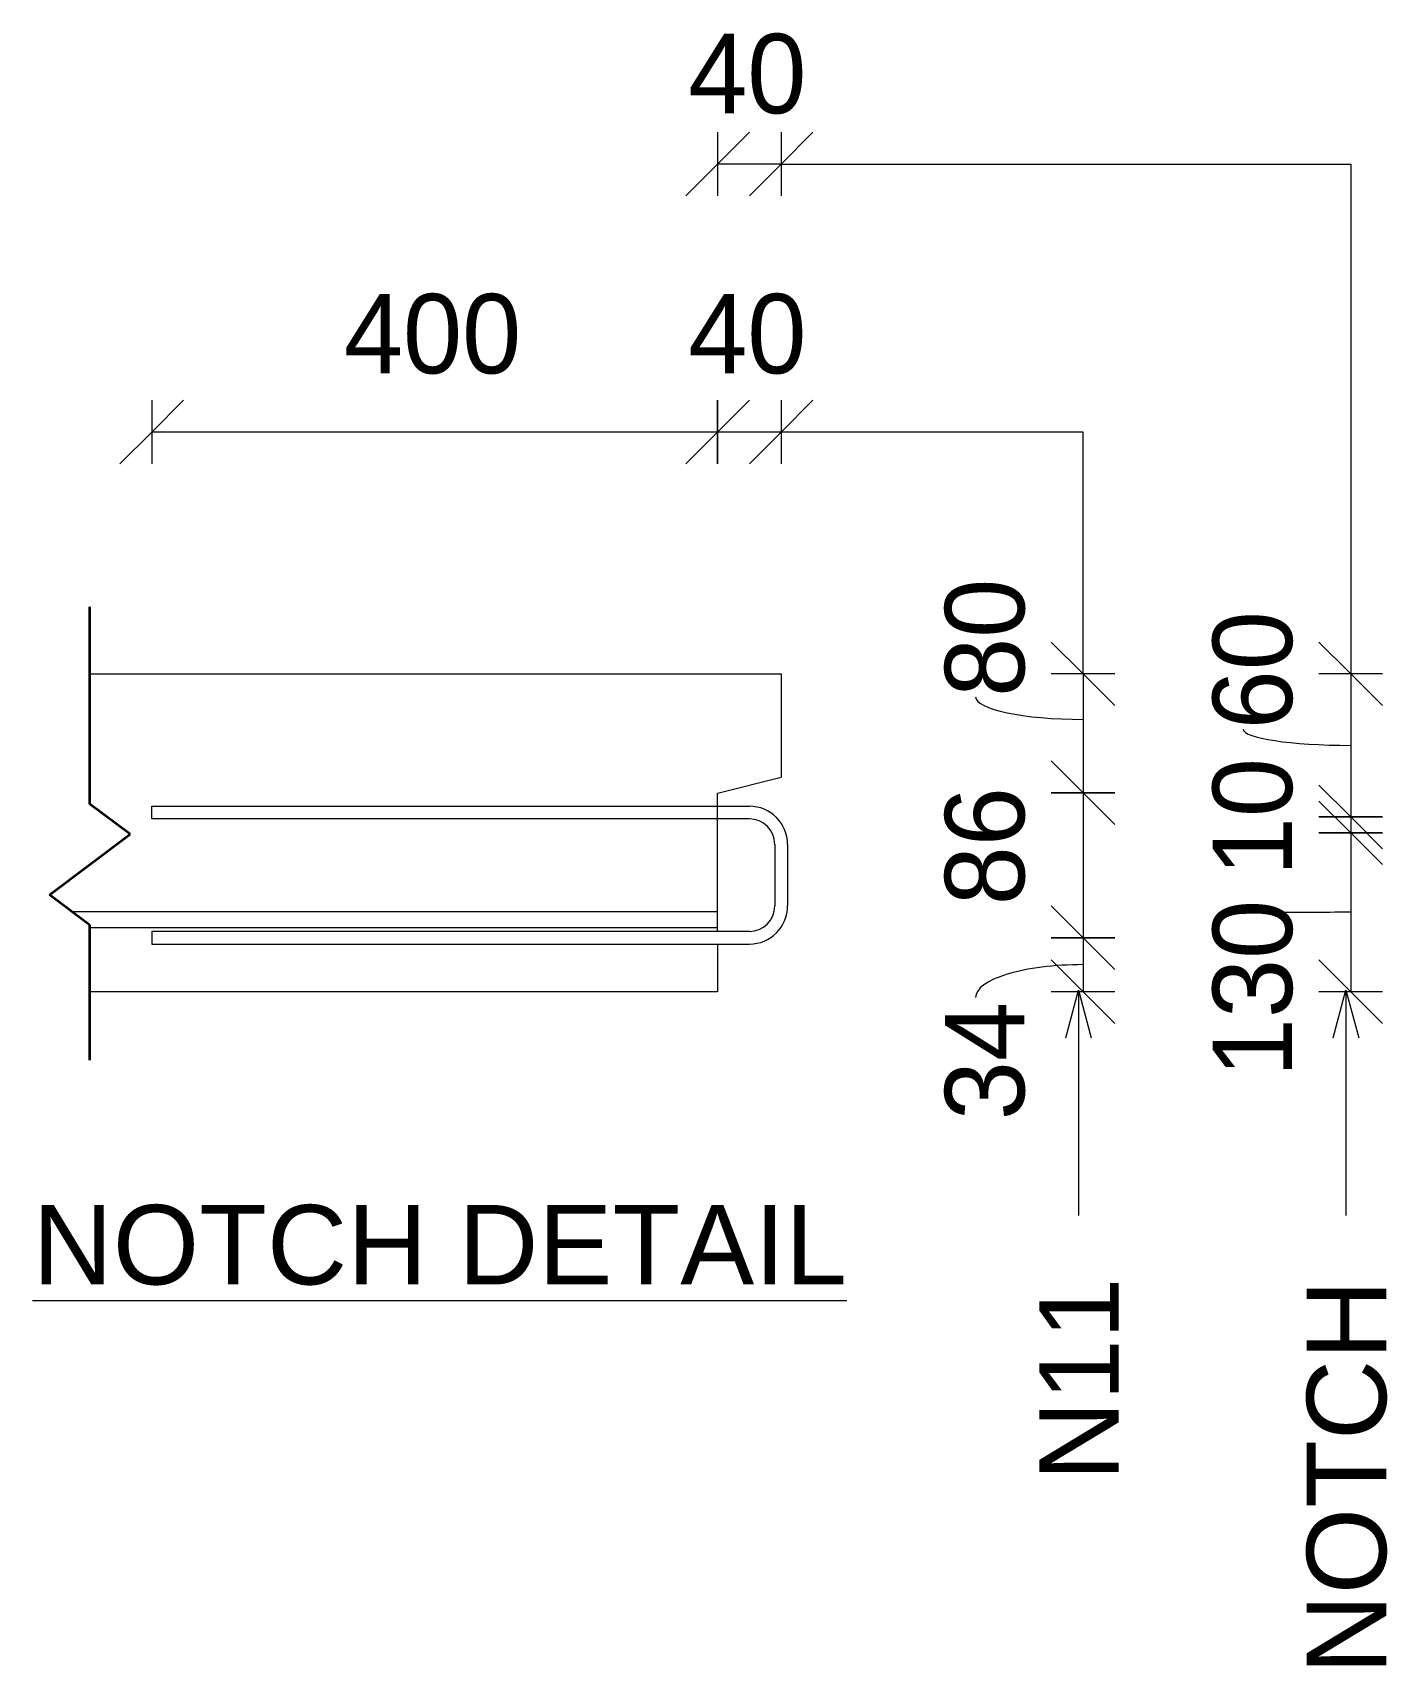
# Model space of a CAD drawing. Header units: millimetres. Extents: x 17731 to 34869, y 1067 to 18539.
# Drawn here: x 28751 to 29603, y 17512 to 18539 of the extents above; entities that cross this region are included whole.
import ezdxf

# ---------------------------------------------------------------- set-up
doc = ezdxf.new("R2010")
doc.units = ezdxf.units.MM
doc.layers.add('A-DETL', color=90, linetype='Continuous', lineweight=18)
doc.layers.add('G-ANNO-TEXT', color=231, linetype='Continuous', lineweight=9)
doc.styles.add('Arial_1', font='arial.ttf', dxfattribs={"height": 50})
doc.styles.add('Nirmala UI Semilight_1', font='NirmalaS.ttf', dxfattribs={"height": 50})

msp = doc.modelspace()

# ---------------------------------------------------------------- linework, layer by layer
at = {"layer": 'A-DETL', "color": 7}
for p, q in [((29181.7, 18456.1), (29201.7, 18476.1)), ((29181.7, 18476.1), (29181.7, 18456.1)), ((29241.7, 18476.1), (29221.7, 18456.1)), ((29221.7, 18476.1), (29221.7, 18456.1)), ((29181.7, 18456.1), (29161.7, 18436.1)), ((29221.7, 18456.1), (29181.7, 18456.1)), ((29181.7, 18456.1), (29181.7, 18436.1)), ((29221.7, 18456.1), (29201.7, 18436.1)), ((29221.7, 18456.1), (29221.7, 18436.1)), ((29221.7, 18456.1), (29580, 18456.1)), ((29580, 18456.1), (29580, 18135.4)), ((28825.7, 18307.5), (28825.7, 18287.5)), ((28825.7, 18287.5), (28845.7, 18307.5)), ((29181.7, 18287.5), (29181.7, 18307.5)), ((29181.7, 18307.5), (29181.7, 18287.5)), ((29181.7, 18287.5), (29201.7, 18307.5)), ((29201.7, 18307.5), (29181.7, 18287.5)), ((29221.7, 18307.5), (29221.7, 18287.5)), ((29221.7, 18287.5), (29241.7, 18307.5)), ((28825.7, 18287.5), (28805.7, 18267.5)), ((29181.7, 18287.5), (28825.7, 18287.5)), ((28825.7, 18287.5), (28825.7, 18267.5)), ((29181.7, 18287.5), (29161.7, 18267.5)), ((29161.7, 18267.5), (29181.7, 18287.5)), ((29221.7, 18287.5), (29181.7, 18287.5)), ((29181.7, 18287.5), (29181.7, 18267.5)), ((29181.7, 18267.5), (29181.7, 18287.5)), ((29201.7, 18267.5), (29221.7, 18287.5)), ((29221.7, 18287.5), (29221.7, 18267.5)), ((29411.6, 18287.5), (29221.7, 18287.5)), ((29411.6, 18135.4), (29411.6, 18287.5)), ((29411.6, 18135.4), (29391.6, 18155.4)), ((29580, 18135.4), (29560, 18155.4)), ((28786.7, 18135.4), (29221.7, 18135.4)), ((29221.7, 18135.4), (29221.7, 18070.4)), ((29411.6, 18135.4), (29391.6, 18135.4)), ((29431.6, 18115.4), (29411.6, 18135.4)), ((29411.6, 18135.4), (29411.6, 18060.6)), ((29431.6, 18135.4), (29411.6, 18135.4)), ((29580, 18135.4), (29560, 18135.4)), ((29600, 18115.4), (29580, 18135.4)), ((29580, 18135.4), (29580, 18045.4)), ((29600, 18135.4), (29580, 18135.4)), ((29411.6, 18060.6), (29391.6, 18080.6)), ((29391.6, 18080.6), (29411.6, 18060.6)), ((29181.7, 18060.4), (29221.7, 18070.4)), ((29181.7, 17973.4), (29181.7, 18060.4)), ((29411.6, 18060.6), (29391.6, 18060.6)), ((29391.6, 18060.6), (29411.6, 18060.6)), ((29411.6, 18060.6), (29431.6, 18060.6)), ((29431.6, 18060.6), (29411.6, 18060.6)), ((29411.6, 18060.6), (29431.6, 18040.6)), ((29431.6, 18040.6), (29411.6, 18060.6)), ((29411.6, 18060.6), (29411.6, 17969.4)), ((29580, 18045.4), (29560, 18065.4)), ((29560, 18065.4), (29580, 18045.4)), ((29580, 18035.4), (29560, 18055.4)), ((29560, 18055.4), (29580, 18035.4)), ((28825.7, 18044.1), (28825.7, 18052.1)), ((28825.7, 18052.1), (29201.7, 18052.1)), ((29580, 18045.4), (29560, 18045.4)), ((29560, 18045.4), (29580, 18045.4)), ((29580, 18045.4), (29600, 18045.4)), ((29600, 18045.4), (29580, 18045.4)), ((29580, 18045.4), (29600, 18025.4)), ((29600, 18025.4), (29580, 18045.4)), ((29580, 18045.4), (29580, 18035.4)), ((29201.7, 18044.1), (28825.7, 18044.1)), ((29580, 18035.4), (29560, 18035.4)), ((29560, 18035.4), (29580, 18035.4)), ((29580, 18035.4), (29600, 18035.4)), ((29600, 18035.4), (29580, 18035.4)), ((29580, 18035.4), (29600, 18015.4)), ((29600, 18015.4), (29580, 18035.4)), ((29580, 18035.4), (29580, 17935.4)), ((29217.7, 18028.1), (29217.7, 17989.4)), ((29225.7, 18028.1), (29225.7, 17989.4)), ((29181.7, 17985.6), (28775.8, 17985.6)), ((29411.6, 17969.4), (29391.6, 17989.4)), ((29391.6, 17989.4), (29411.6, 17969.4)), ((29181.7, 17975.6), (28786.7, 17975.6)), ((29201.7, 17973.4), (28825.7, 17973.4)), ((28825.7, 17973.4), (28825.7, 17965.4)), ((28825.7, 17965.4), (29201.7, 17965.4)), ((29181.7, 17965.4), (29181.7, 17935.4)), ((29411.6, 17969.4), (29391.6, 17969.4)), ((29391.6, 17969.4), (29411.6, 17969.4)), ((29411.6, 17969.4), (29431.6, 17969.4)), ((29431.6, 17969.4), (29411.6, 17969.4)), ((29411.6, 17969.4), (29431.6, 17949.4)), ((29431.6, 17949.4), (29411.6, 17969.4)), ((29411.6, 17969.4), (29411.6, 17935.4)), ((29411.6, 17935.4), (29391.6, 17955.4)), ((29580, 17935.4), (29560, 17955.4)), ((29181.7, 17935.4), (28786.7, 17935.4)), ((29411.6, 17935.4), (29391.6, 17935.4)), ((29400.7, 17906.5), (29408.7, 17936.5)), ((29408.7, 17936.5), (29408.7, 17796)), ((29408.7, 17936.5), (29416.7, 17906.5)), ((29431.6, 17935.4), (29411.6, 17935.4)), ((29411.6, 17935.4), (29431.6, 17915.4)), ((29580, 17935.4), (29560, 17935.4)), ((29569, 17906.5), (29577, 17936.5)), ((29577, 17936.5), (29577, 17796)), ((29577, 17936.5), (29585.1, 17906.5)), ((29600, 17935.4), (29580, 17935.4)), ((29580, 17935.4), (29600, 17915.4)), ((29408.7, 17796), (29408.7, 17794.6)), ((29577, 17796), (29577, 17794.7))]:
    msp.add_line(p, q, dxfattribs=at)
at = {"layer": 'A-DETL', "color": 250, "lineweight": 35}
for p, q in [((28786.7, 18053.5), (28786.7, 18177.5)), ((28812.1, 18034.5), (28786.7, 18053.5)), ((28761.3, 17996.4), (28812.1, 18034.5)), ((28786.7, 17977.3), (28761.3, 17996.4)), ((28786.7, 17892.3), (28786.7, 17977.3))]:
    msp.add_line(p, q, dxfattribs=at)
at = {"layer": 'A-DETL', "color": 7}
for centre, radius, start, end in [((29201.7, 18028.1), 24, 0, 90), ((29201.7, 18028.1), 16, 0, 90), ((29201.7, 17989.4), 16, 270, 0), ((29201.7, 17989.4), 24, 270, 0)]:
    msp.add_arc(centre, radius, start, end, dxfattribs=at)
for centre, ratio, start_param, end_param in [((29411.6, 18120.9), 0.209345, 3.141593, 4.712389), ((29580, 18100.5), 0.149102, 3.141593, 4.712389), ((29580, 17984.5), 0.013219, 1.570796, 3.141593), ((29411.6, 17931.8), 0.305683, 1.570796, 3.141593)]:
    msp.add_ellipse(centre, major_axis=(67.6, 0), ratio=ratio, start_param=start_param, end_param=end_param, dxfattribs=at)

# ---------------------------------------------------------------- texts
at = {"layer": 'G-ANNO-TEXT', "color": 7, "char_height": 50, "attachment_point": 1}
for s, insert, width, style in [('40', (29163.2, 18538), 91.392, 'Nirmala UI Semilight_1'), ('400', (28946.6, 18374.4), 136.287, 'Nirmala UI Semilight_1'), ('40', (29163.2, 18374.4), 91.392, 'Nirmala UI Semilight_1'), ('\\LNOTCH DETAIL', (28750.8, 17801.3), 622.11, 'Arial_1')]:
    msp.add_mtext(s, dxfattribs=dict(at, insert=insert, width=width, style=style))
at = {"layer": 'G-ANNO-TEXT', "color": 7, "char_height": 50, "attachment_point": 1, "rotation": 90}
for s, insert, width, style in [('80', (29324.7, 18120.9), 89.789, 'Nirmala UI Semilight_1'), ('60', (29493.1, 18100.5), 89.789, 'Nirmala UI Semilight_1'), ('10', (29493.1, 18008.1), 76.962, 'Nirmala UI Semilight_1'), ('86', (29324.7, 17989.8), 89.789, 'Nirmala UI Semilight_1'), ('130', (29493.1, 17881.7), 121.856, 'Nirmala UI Semilight_1'), ('34', (29324.7, 17854.6), 91.392, 'Nirmala UI Semilight_1'), ('N11', (29384, 17627.6), 153.924, 'Arial_1'), ('NOTCH', (29552.3, 17506), 301.435, 'Arial_1')]:
    msp.add_mtext(s, dxfattribs=dict(at, insert=insert, width=width, style=style))

doc.saveas('drawing.dxf')
